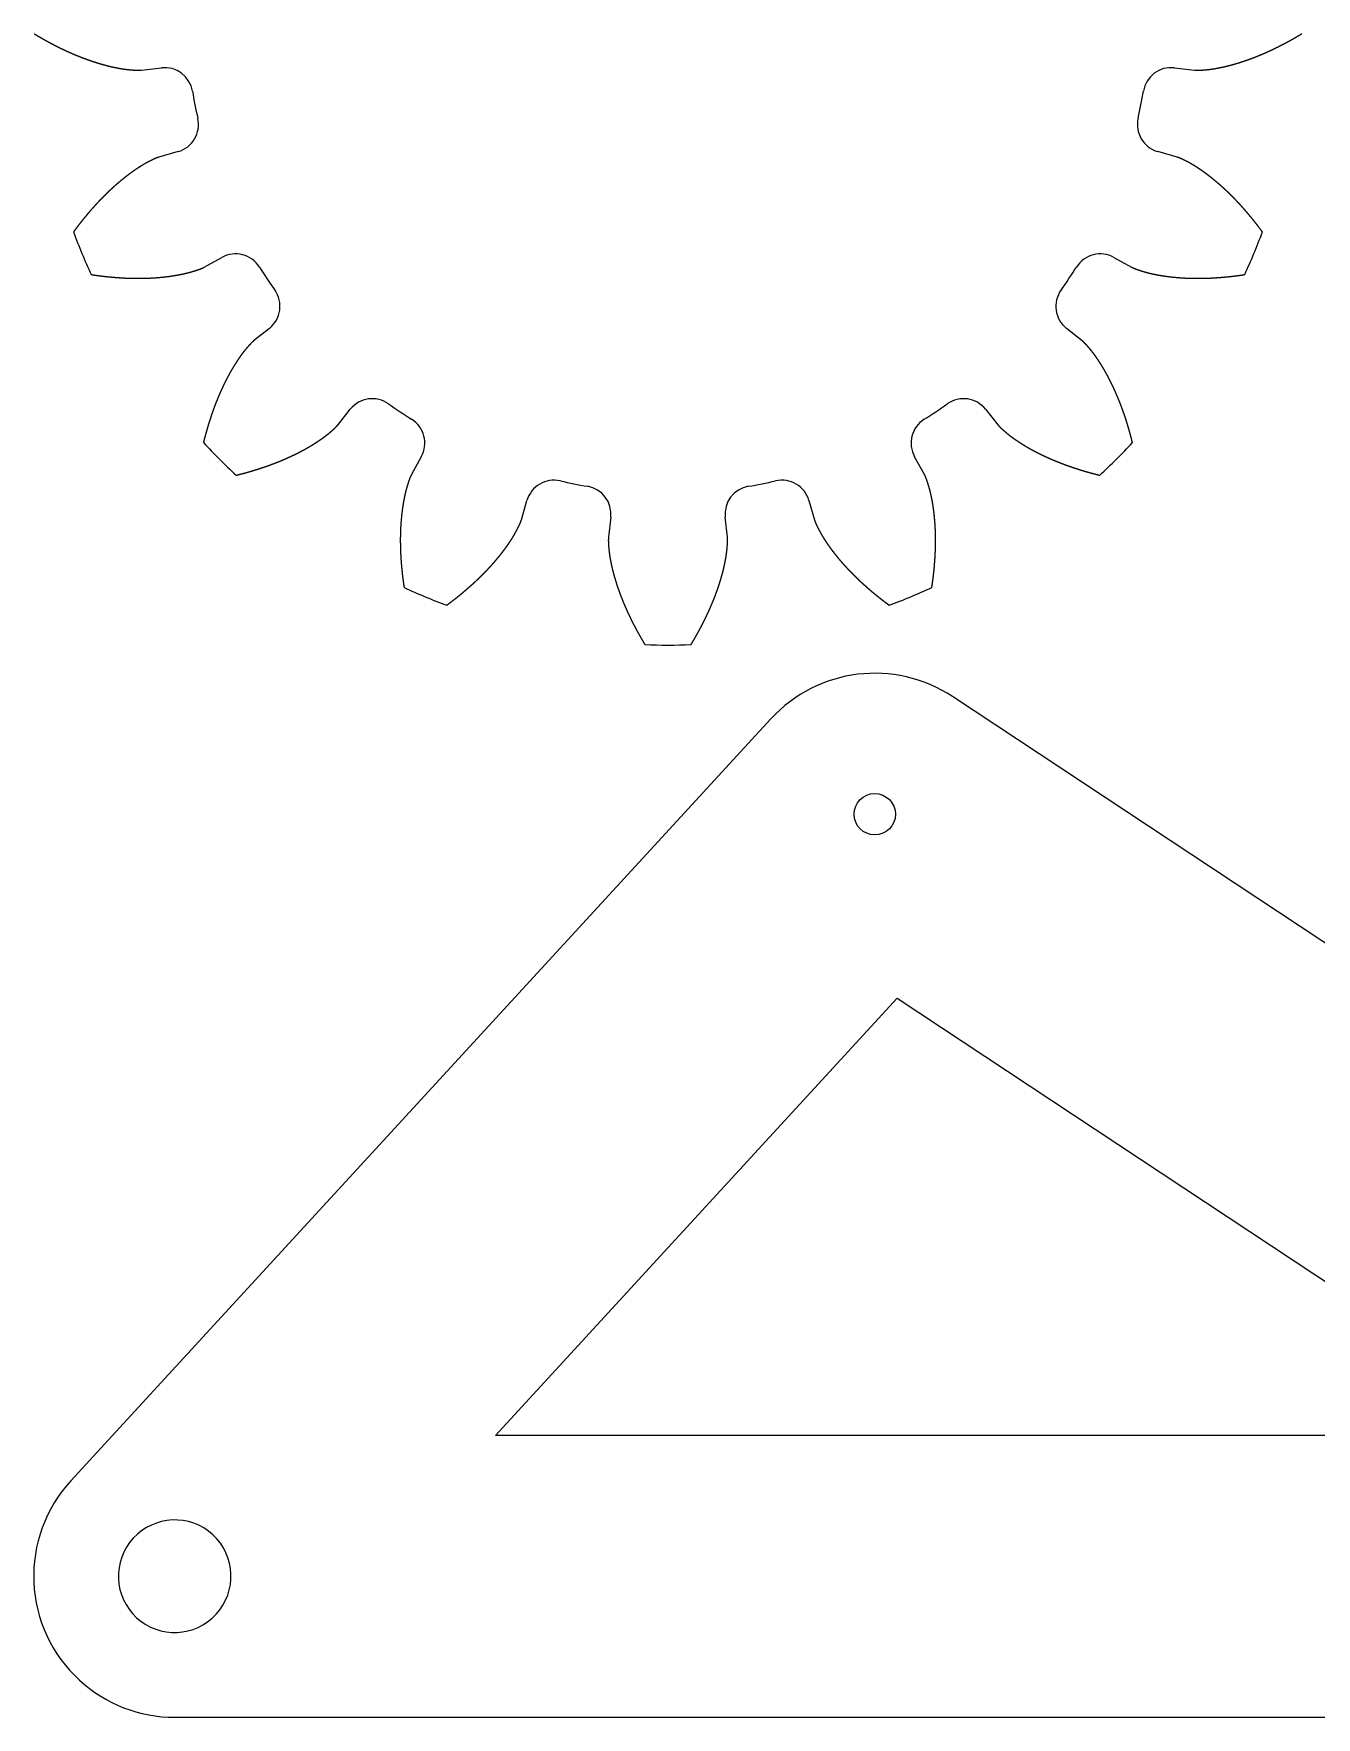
# Model space of a CAD drawing. Header units: millimetres. Extents: x 18 to 1180, y 18 to 1170.
# Drawn here: x 478.3 to 751.3, y 474.3 to 832.6 of the extents above; entities that cross this region are included whole.
import ezdxf

# ---------------------------------------------------------------- set-up
doc = ezdxf.new("R2010")
doc.units = ezdxf.units.MM
doc.layers.add('cut', color=5, linetype='Continuous', true_color=0x0000ff)

msp = doc.modelspace()

# ---------------------------------------------------------------- linework, layer by layer
at = {"layer": 'cut', "color": 5, "true_color": 0x0000ff}
for p, q in [((501.2, 824.84), (505.46, 825.32)), ((721.04, 825.32), (725.3, 824.84)), ((509, 807.49), (504.89, 806.3)), ((721.61, 806.3), (717.5, 807.49)), ((514.57, 782.92), (518.32, 784.99)), ((708.18, 784.99), (711.93, 782.92)), ((528.42, 769.88), (525.07, 767.21)), ((701.43, 767.21), (698.08, 769.88)), ((542.97, 749.31), (545.64, 752.66)), ((680.86, 752.66), (683.54, 749.31)), ((560.75, 742.56), (558.68, 738.81)), ((667.82, 738.81), (665.75, 742.56)), ((582.06, 729.13), (583.25, 733.24)), ((643.26, 733.24), (644.44, 729.13)), ((601.08, 729.7), (600.6, 725.44)), ((625.9, 725.44), (625.42, 729.7))]:
    msp.add_line(p, q, dxfattribs=at)
for points in [[(635.18, 686.79), (486.16, 524.67, 0.414578), (487.98, 482.26, 0.188241), (508.3, 474.33), (902.5, 474.33, 0.743511), (919.05, 529.35), (673.81, 691.51, 0.368358)], [(516.39, 513.19, 0.997265), (500.16, 495.51, 0.997265)]]:
    msp.add_lwpolyline(points, format="xyb", close=True, dxfattribs=at)
msp.add_lwpolyline([(662.05, 627.36), (802.74, 534.33), (576.53, 534.33)], close=True, dxfattribs=at)
msp.add_circle((657.27, 666.49), 4.4, dxfattribs=at)
for centre, radius, start, end in [((506.13, 819.36), 6, 9.609, 96.4431), ((720.37, 819.36), 6, 83.5569, 170.391), ((613.25, 837.49), 102.65, -170.391, -167.109), ((613.25, 837.49), 102.65, -12.891, -9.609), ((507.34, 813.25), 6, -73.9431, 12.891), ((719.16, 813.25), 6, 167.109, -106.0569), ((613.25, 837.49), 135, -159.5832, -155.4168), ((613.25, 837.49), 135, -24.5832, -20.4168), ((521.22, 779.74), 6, 32.109, 118.9431), ((705.28, 779.74), 6, 61.0569, 147.891), ((613.25, 837.49), 102.65, -147.891, -144.609), ((613.25, 837.49), 102.65, -35.391, -32.109), ((524.68, 774.57), 6, -51.4431, 35.391), ((701.82, 774.57), 6, 144.609, -128.5569), ((550.33, 748.92), 6, 54.609, 141.4431), ((613.25, 837.49), 102.64, -125.391, -122.109), ((613.25, 837.49), 102.65, -57.891, -54.609), ((676.17, 748.92), 6, 38.5569, 125.391), ((555.5, 745.46), 6, -28.9431, 57.891), ((671, 745.46), 6, 122.109, -151.0569), ((613.25, 837.49), 135, -137.0832, -132.9168), ((613.25, 837.49), 135, -47.0832, -42.9168), ((589.01, 731.58), 6, 77.109, 163.9431), ((613.25, 837.49), 102.65, -102.891, -99.609), ((595.12, 730.37), 6, -6.4431, 80.391), ((631.39, 730.37), 6, 99.609, -173.5569), ((613.25, 837.49), 102.65, -80.391, -77.109), ((637.49, 731.58), 6, 16.0569, 102.891), ((613.25, 837.49), 135, -114.5832, -110.4168), ((613.25, 837.49), 135, -69.5832, -65.4168), ((613.25, 837.49), 135, -92.0832, -87.9168)]:
    msp.add_arc(centre, radius, start, end, dxfattribs=at)
for points in [[(478.34, 832.58), (478.4, 832.55), (478.53, 832.47), (478.72, 832.35), (478.97, 832.2), (479.29, 832.02), (479.61, 831.83), (479.93, 831.65), (480.24, 831.47), (480.56, 831.29), (480.88, 831.11), (481.2, 830.93), (481.52, 830.76), (481.84, 830.59), (482.16, 830.42), (482.48, 830.25), (482.81, 830.09), (483.13, 829.92), (483.45, 829.76), (483.77, 829.6), (484.1, 829.44), (484.42, 829.29), (484.75, 829.13), (485.07, 828.98), (485.39, 828.83), (485.72, 828.69), (486.04, 828.54), (486.37, 828.4), (486.7, 828.26), (487.02, 828.12), (487.35, 827.99), (487.68, 827.85), (488, 827.72), (488.33, 827.59), (488.66, 827.46), (488.99, 827.34), (489.31, 827.22), (489.64, 827.1), (489.97, 826.98), (490.3, 826.87), (490.63, 826.75), (490.96, 826.64), (491.29, 826.54), (491.62, 826.43), (491.95, 826.33), (492.28, 826.23), (492.61, 826.13), (492.94, 826.04), (493.27, 825.95), (493.6, 825.86), (493.93, 825.77), (494.26, 825.69), (494.59, 825.61), (494.92, 825.54), (495.25, 825.46), (495.59, 825.39), (495.92, 825.33), (496.25, 825.26), (496.58, 825.2), (496.91, 825.14), (497.24, 825.09), (497.57, 825.04), (497.9, 825), (498.23, 824.96), (498.57, 824.92), (498.9, 824.89), (499.23, 824.87), (499.56, 824.84), (499.89, 824.82), (500.22, 824.8), (500.54, 824.8), (500.81, 824.8), (501, 824.82), (501.13, 824.83), (501.2, 824.84)], [(725.3, 824.84), (725.37, 824.83), (725.5, 824.82), (725.69, 824.8), (725.96, 824.8), (726.29, 824.8), (726.62, 824.82), (726.95, 824.84), (727.28, 824.87), (727.61, 824.89), (727.94, 824.92), (728.27, 824.96), (728.6, 825), (728.93, 825.04), (729.26, 825.09), (729.59, 825.14), (729.92, 825.2), (730.25, 825.26), (730.58, 825.33), (730.92, 825.39), (731.25, 825.46), (731.58, 825.54), (731.91, 825.61), (732.24, 825.69), (732.57, 825.77), (732.9, 825.86), (733.23, 825.95), (733.56, 826.04), (733.89, 826.13), (734.22, 826.23), (734.55, 826.33), (734.88, 826.43), (735.21, 826.54), (735.54, 826.64), (735.87, 826.75), (736.2, 826.87), (736.53, 826.98), (736.86, 827.1), (737.19, 827.22), (737.52, 827.34), (737.84, 827.46), (738.17, 827.59), (738.5, 827.72), (738.83, 827.85), (739.15, 827.99), (739.48, 828.12), (739.81, 828.26), (740.13, 828.4), (740.46, 828.54), (740.78, 828.69), (741.11, 828.83), (741.43, 828.98), (741.76, 829.13), (742.08, 829.29), (742.4, 829.44), (742.73, 829.6), (743.05, 829.76), (743.37, 829.92), (743.69, 830.09), (744.02, 830.25), (744.34, 830.42), (744.66, 830.59), (744.98, 830.76), (745.3, 830.93), (745.62, 831.11), (745.94, 831.29), (746.26, 831.47), (746.58, 831.65), (746.89, 831.83), (747.21, 832.02), (747.53, 832.2), (747.78, 832.35), (747.97, 832.47), (748.1, 832.55), (748.16, 832.58)], [(504.89, 806.3), (504.82, 806.28), (504.7, 806.25), (504.51, 806.18), (504.27, 806.09), (503.96, 805.96), (503.67, 805.82), (503.37, 805.67), (503.07, 805.52), (502.78, 805.37), (502.49, 805.21), (502.19, 805.06), (501.9, 804.89), (501.61, 804.73), (501.33, 804.55), (501.04, 804.38), (500.76, 804.2), (500.47, 804.01), (500.19, 803.83), (499.91, 803.64), (499.63, 803.45), (499.36, 803.25), (499.08, 803.06), (498.8, 802.86), (498.53, 802.65), (498.26, 802.45), (497.99, 802.24), (497.71, 802.03), (497.45, 801.82), (497.18, 801.6), (496.91, 801.38), (496.64, 801.16), (496.38, 800.94), (496.12, 800.71), (495.85, 800.49), (495.59, 800.26), (495.33, 800.03), (495.07, 799.79), (494.82, 799.55), (494.56, 799.32), (494.31, 799.08), (494.05, 798.83), (493.8, 798.59), (493.55, 798.34), (493.3, 798.09), (493.05, 797.84), (492.8, 797.59), (492.55, 797.34), (492.3, 797.08), (492.06, 796.82), (491.81, 796.56), (491.57, 796.3), (491.33, 796.04), (491.09, 795.77), (490.85, 795.5), (490.61, 795.23), (490.37, 794.96), (490.14, 794.69), (489.9, 794.42), (489.67, 794.14), (489.44, 793.86), (489.2, 793.58), (488.97, 793.3), (488.74, 793.02), (488.52, 792.73), (488.29, 792.45), (488.06, 792.16), (487.84, 791.87), (487.61, 791.58), (487.39, 791.29), (487.17, 790.99), (486.99, 790.75), (486.86, 790.58), (486.78, 790.46), (486.73, 790.4)], [(739.77, 790.4), (739.73, 790.46), (739.64, 790.58), (739.51, 790.75), (739.33, 790.99), (739.11, 791.29), (738.89, 791.58), (738.66, 791.87), (738.44, 792.16), (738.21, 792.45), (737.99, 792.73), (737.76, 793.02), (737.53, 793.3), (737.3, 793.58), (737.07, 793.86), (736.83, 794.14), (736.6, 794.42), (736.36, 794.69), (736.13, 794.96), (735.89, 795.23), (735.65, 795.5), (735.41, 795.77), (735.17, 796.04), (734.93, 796.3), (734.69, 796.56), (734.44, 796.82), (734.2, 797.08), (733.95, 797.34), (733.7, 797.59), (733.46, 797.84), (733.21, 798.09), (732.96, 798.34), (732.7, 798.59), (732.45, 798.83), (732.2, 799.08), (731.94, 799.32), (731.68, 799.55), (731.43, 799.79), (731.17, 800.03), (730.91, 800.26), (730.65, 800.49), (730.38, 800.71), (730.12, 800.94), (729.86, 801.16), (729.59, 801.38), (729.32, 801.6), (729.06, 801.82), (728.79, 802.03), (728.52, 802.24), (728.24, 802.45), (727.97, 802.65), (727.7, 802.86), (727.42, 803.06), (727.15, 803.25), (726.87, 803.45), (726.59, 803.64), (726.31, 803.83), (726.03, 804.01), (725.74, 804.2), (725.46, 804.38), (725.18, 804.55), (724.89, 804.73), (724.6, 804.89), (724.31, 805.06), (724.02, 805.21), (723.72, 805.37), (723.43, 805.52), (723.13, 805.67), (722.84, 805.82), (722.54, 805.96), (722.24, 806.09), (721.99, 806.18), (721.8, 806.25), (721.68, 806.28), (721.61, 806.3)], [(490.49, 781.33), (490.56, 781.32), (490.71, 781.3), (490.93, 781.26), (491.22, 781.22), (491.58, 781.17), (491.95, 781.12), (492.31, 781.07), (492.67, 781.03), (493.04, 780.98), (493.4, 780.94), (493.76, 780.9), (494.13, 780.86), (494.49, 780.83), (494.85, 780.79), (495.21, 780.76), (495.57, 780.73), (495.93, 780.7), (496.29, 780.68), (496.65, 780.65), (497.01, 780.63), (497.37, 780.61), (497.73, 780.59), (498.08, 780.58), (498.44, 780.56), (498.8, 780.55), (499.15, 780.54), (499.51, 780.54), (499.86, 780.53), (500.22, 780.53), (500.57, 780.53), (500.92, 780.53), (501.28, 780.53), (501.63, 780.54), (501.98, 780.55), (502.33, 780.56), (502.68, 780.57), (503.03, 780.59), (503.38, 780.6), (503.73, 780.62), (504.07, 780.65), (504.42, 780.67), (504.76, 780.7), (505.11, 780.73), (505.45, 780.76), (505.8, 780.79), (506.14, 780.83), (506.48, 780.87), (506.82, 780.91), (507.16, 780.96), (507.5, 781), (507.83, 781.06), (508.17, 781.11), (508.51, 781.17), (508.84, 781.22), (509.17, 781.29), (509.5, 781.35), (509.83, 781.42), (510.16, 781.49), (510.49, 781.56), (510.82, 781.64), (511.14, 781.72), (511.47, 781.81), (511.79, 781.9), (512.1, 781.99), (512.42, 782.09), (512.74, 782.19), (513.05, 782.29), (513.37, 782.4), (513.68, 782.51), (513.98, 782.63), (514.22, 782.74), (514.4, 782.83), (514.51, 782.89), (514.57, 782.92)], [(711.93, 782.92), (711.99, 782.89), (712.1, 782.83), (712.28, 782.74), (712.52, 782.63), (712.83, 782.51), (713.14, 782.4), (713.45, 782.29), (713.76, 782.19), (714.08, 782.09), (714.4, 781.99), (714.72, 781.9), (715.04, 781.81), (715.36, 781.72), (715.68, 781.64), (716.01, 781.56), (716.34, 781.49), (716.67, 781.42), (717, 781.35), (717.33, 781.29), (717.66, 781.22), (718, 781.17), (718.33, 781.11), (718.67, 781.06), (719, 781), (719.34, 780.96), (719.68, 780.91), (720.02, 780.87), (720.36, 780.83), (720.71, 780.79), (721.05, 780.76), (721.39, 780.73), (721.74, 780.7), (722.08, 780.67), (722.43, 780.65), (722.78, 780.62), (723.12, 780.6), (723.47, 780.59), (723.82, 780.57), (724.17, 780.56), (724.52, 780.55), (724.87, 780.54), (725.23, 780.53), (725.58, 780.53), (725.93, 780.53), (726.28, 780.53), (726.64, 780.53), (726.99, 780.54), (727.35, 780.54), (727.71, 780.55), (728.06, 780.56), (728.42, 780.58), (728.78, 780.59), (729.13, 780.61), (729.49, 780.63), (729.85, 780.65), (730.21, 780.68), (730.57, 780.7), (730.93, 780.73), (731.29, 780.76), (731.65, 780.79), (732.01, 780.83), (732.38, 780.86), (732.74, 780.9), (733.1, 780.94), (733.46, 780.98), (733.83, 781.03), (734.19, 781.07), (734.56, 781.12), (734.92, 781.17), (735.28, 781.22), (735.58, 781.26), (735.79, 781.3), (735.94, 781.32), (736.01, 781.33)], [(525.07, 767.21), (525.02, 767.17), (524.92, 767.08), (524.77, 766.95), (524.58, 766.77), (524.35, 766.54), (524.13, 766.29), (523.91, 766.04), (523.7, 765.79), (523.48, 765.54), (523.27, 765.28), (523.06, 765.02), (522.85, 764.76), (522.65, 764.5), (522.45, 764.23), (522.25, 763.96), (522.06, 763.68), (521.87, 763.4), (521.68, 763.13), (521.49, 762.84), (521.31, 762.56), (521.13, 762.27), (520.95, 761.99), (520.77, 761.7), (520.59, 761.4), (520.42, 761.11), (520.25, 760.81), (520.08, 760.52), (519.91, 760.22), (519.75, 759.91), (519.58, 759.61), (519.42, 759.3), (519.26, 759), (519.11, 758.69), (518.95, 758.38), (518.8, 758.07), (518.65, 757.75), (518.5, 757.44), (518.35, 757.12), (518.2, 756.8), (518.06, 756.48), (517.92, 756.16), (517.78, 755.84), (517.64, 755.51), (517.5, 755.19), (517.37, 754.86), (517.24, 754.53), (517.1, 754.2), (516.97, 753.87), (516.85, 753.54), (516.72, 753.21), (516.6, 752.87), (516.47, 752.53), (516.35, 752.2), (516.23, 751.86), (516.12, 751.52), (516, 751.18), (515.89, 750.83), (515.78, 750.49), (515.67, 750.15), (515.56, 749.8), (515.45, 749.45), (515.34, 749.11), (515.24, 748.76), (515.14, 748.41), (515.04, 748.05), (514.94, 747.7), (514.84, 747.35), (514.75, 746.99), (514.65, 746.64), (514.56, 746.28), (514.49, 746), (514.44, 745.78), (514.4, 745.64), (514.38, 745.57)], [(712.12, 745.57), (712.1, 745.64), (712.06, 745.78), (712.01, 746), (711.94, 746.28), (711.85, 746.64), (711.75, 746.99), (711.66, 747.35), (711.56, 747.7), (711.46, 748.05), (711.36, 748.41), (711.26, 748.76), (711.16, 749.11), (711.05, 749.45), (710.94, 749.8), (710.84, 750.15), (710.73, 750.49), (710.61, 750.83), (710.5, 751.18), (710.38, 751.52), (710.27, 751.86), (710.15, 752.2), (710.03, 752.53), (709.91, 752.87), (709.78, 753.21), (709.65, 753.54), (709.53, 753.87), (709.4, 754.2), (709.27, 754.53), (709.13, 754.86), (709, 755.19), (708.86, 755.51), (708.72, 755.84), (708.58, 756.16), (708.44, 756.48), (708.3, 756.8), (708.15, 757.12), (708, 757.44), (707.85, 757.75), (707.7, 758.07), (707.55, 758.38), (707.39, 758.69), (707.24, 759), (707.08, 759.3), (706.92, 759.61), (706.75, 759.91), (706.59, 760.22), (706.42, 760.52), (706.25, 760.81), (706.08, 761.11), (705.91, 761.4), (705.73, 761.7), (705.55, 761.99), (705.37, 762.27), (705.19, 762.56), (705.01, 762.84), (704.82, 763.13), (704.63, 763.4), (704.44, 763.68), (704.25, 763.96), (704.05, 764.23), (703.85, 764.5), (703.65, 764.76), (703.44, 765.02), (703.23, 765.28), (703.02, 765.54), (702.81, 765.79), (702.59, 766.04), (702.37, 766.29), (702.15, 766.54), (701.92, 766.77), (701.73, 766.95), (701.58, 767.08), (701.48, 767.17), (701.43, 767.21)], [(521.32, 738.63), (521.4, 738.64), (521.54, 738.68), (521.75, 738.73), (522.04, 738.8), (522.4, 738.9), (522.75, 738.99), (523.11, 739.08), (523.46, 739.18), (523.81, 739.28), (524.16, 739.38), (524.52, 739.48), (524.86, 739.59), (525.21, 739.69), (525.56, 739.8), (525.91, 739.91), (526.25, 740.02), (526.59, 740.13), (526.94, 740.24), (527.28, 740.36), (527.62, 740.48), (527.96, 740.59), (528.29, 740.71), (528.63, 740.84), (528.96, 740.96), (529.3, 741.09), (529.63, 741.22), (529.96, 741.34), (530.29, 741.48), (530.62, 741.61), (530.95, 741.74), (531.27, 741.88), (531.6, 742.02), (531.92, 742.16), (532.24, 742.3), (532.56, 742.45), (532.88, 742.59), (533.2, 742.74), (533.51, 742.89), (533.83, 743.04), (534.14, 743.19), (534.45, 743.35), (534.76, 743.51), (535.06, 743.66), (535.37, 743.83), (535.67, 743.99), (535.97, 744.15), (536.27, 744.32), (536.57, 744.49), (536.87, 744.66), (537.16, 744.83), (537.46, 745.01), (537.75, 745.19), (538.03, 745.37), (538.32, 745.55), (538.6, 745.74), (538.88, 745.92), (539.16, 746.11), (539.44, 746.3), (539.72, 746.5), (539.99, 746.69), (540.26, 746.89), (540.52, 747.09), (540.78, 747.3), (541.04, 747.51), (541.3, 747.72), (541.55, 747.94), (541.8, 748.15), (542.05, 748.37), (542.3, 748.59), (542.53, 748.82), (542.71, 749.01), (542.84, 749.16), (542.93, 749.26), (542.97, 749.31)], [(683.54, 749.31), (683.58, 749.26), (683.66, 749.16), (683.79, 749.01), (683.97, 748.82), (684.21, 748.59), (684.45, 748.37), (684.7, 748.15), (684.95, 747.94), (685.2, 747.72), (685.46, 747.51), (685.72, 747.3), (685.98, 747.09), (686.24, 746.89), (686.51, 746.69), (686.78, 746.5), (687.06, 746.3), (687.34, 746.11), (687.62, 745.92), (687.9, 745.74), (688.18, 745.55), (688.47, 745.37), (688.76, 745.19), (689.05, 745.01), (689.34, 744.83), (689.63, 744.66), (689.93, 744.49), (690.23, 744.32), (690.53, 744.15), (690.83, 743.99), (691.13, 743.83), (691.44, 743.66), (691.75, 743.51), (692.05, 743.35), (692.36, 743.19), (692.68, 743.04), (692.99, 742.89), (693.31, 742.74), (693.62, 742.59), (693.94, 742.45), (694.26, 742.3), (694.58, 742.16), (694.9, 742.02), (695.23, 741.88), (695.55, 741.74), (695.88, 741.61), (696.21, 741.48), (696.54, 741.34), (696.87, 741.22), (697.2, 741.09), (697.54, 740.96), (697.87, 740.84), (698.21, 740.71), (698.55, 740.59), (698.88, 740.48), (699.22, 740.36), (699.57, 740.24), (699.91, 740.13), (700.25, 740.02), (700.6, 739.91), (700.94, 739.8), (701.29, 739.69), (701.64, 739.59), (701.99, 739.48), (702.34, 739.38), (702.69, 739.28), (703.04, 739.18), (703.39, 739.08), (703.75, 738.99), (704.1, 738.9), (704.46, 738.8), (704.75, 738.73), (704.96, 738.68), (705.11, 738.64), (705.18, 738.63)], [(558.68, 738.81), (558.65, 738.75), (558.59, 738.64), (558.5, 738.46), (558.39, 738.22), (558.27, 737.92), (558.16, 737.61), (558.05, 737.29), (557.95, 736.98), (557.85, 736.66), (557.75, 736.34), (557.66, 736.03), (557.57, 735.71), (557.48, 735.38), (557.4, 735.06), (557.32, 734.73), (557.25, 734.4), (557.18, 734.07), (557.11, 733.74), (557.05, 733.41), (556.98, 733.08), (556.92, 732.75), (556.87, 732.41), (556.81, 732.08), (556.76, 731.74), (556.72, 731.4), (556.67, 731.06), (556.63, 730.72), (556.59, 730.38), (556.55, 730.04), (556.52, 729.69), (556.49, 729.35), (556.46, 729.01), (556.43, 728.66), (556.41, 728.31), (556.38, 727.97), (556.36, 727.62), (556.35, 727.27), (556.33, 726.92), (556.32, 726.57), (556.31, 726.22), (556.3, 725.87), (556.29, 725.52), (556.29, 725.16), (556.29, 724.81), (556.29, 724.46), (556.29, 724.1), (556.3, 723.75), (556.3, 723.39), (556.31, 723.04), (556.32, 722.68), (556.34, 722.32), (556.35, 721.97), (556.37, 721.61), (556.39, 721.25), (556.41, 720.89), (556.44, 720.53), (556.46, 720.17), (556.49, 719.81), (556.52, 719.45), (556.55, 719.09), (556.59, 718.73), (556.62, 718.37), (556.66, 718), (556.7, 717.64), (556.74, 717.28), (556.78, 716.91), (556.83, 716.55), (556.88, 716.19), (556.93, 715.82), (556.98, 715.46), (557.02, 715.17), (557.06, 714.95), (557.08, 714.8), (557.09, 714.73)], [(669.41, 714.73), (669.42, 714.8), (669.45, 714.95), (669.48, 715.17), (669.52, 715.46), (669.57, 715.82), (669.62, 716.19), (669.67, 716.55), (669.72, 716.91), (669.76, 717.28), (669.8, 717.64), (669.84, 718), (669.88, 718.37), (669.92, 718.73), (669.95, 719.09), (669.98, 719.45), (670.01, 719.81), (670.04, 720.17), (670.07, 720.53), (670.09, 720.89), (670.11, 721.25), (670.13, 721.61), (670.15, 721.97), (670.16, 722.32), (670.18, 722.68), (670.19, 723.04), (670.2, 723.39), (670.21, 723.75), (670.21, 724.1), (670.21, 724.46), (670.21, 724.81), (670.21, 725.16), (670.21, 725.52), (670.2, 725.87), (670.19, 726.22), (670.18, 726.57), (670.17, 726.92), (670.16, 727.27), (670.14, 727.62), (670.12, 727.97), (670.1, 728.31), (670.07, 728.66), (670.04, 729.01), (670.01, 729.35), (669.98, 729.69), (669.95, 730.04), (669.91, 730.38), (669.87, 730.72), (669.83, 731.06), (669.78, 731.4), (669.74, 731.74), (669.69, 732.08), (669.63, 732.41), (669.58, 732.75), (669.52, 733.08), (669.46, 733.41), (669.39, 733.74), (669.32, 734.07), (669.25, 734.4), (669.18, 734.73), (669.1, 735.06), (669.02, 735.38), (668.94, 735.71), (668.84, 736.03), (668.75, 736.34), (668.65, 736.66), (668.55, 736.98), (668.45, 737.29), (668.34, 737.61), (668.23, 737.92), (668.11, 738.22), (668, 738.46), (667.92, 738.64), (667.85, 738.75), (667.82, 738.81)], [(566.16, 710.97), (566.22, 711.02), (566.34, 711.1), (566.51, 711.24), (566.75, 711.41), (567.04, 711.63), (567.34, 711.86), (567.63, 712.08), (567.92, 712.3), (568.21, 712.53), (568.49, 712.76), (568.78, 712.98), (569.06, 713.21), (569.34, 713.44), (569.62, 713.68), (569.9, 713.91), (570.17, 714.14), (570.45, 714.38), (570.72, 714.61), (570.99, 714.85), (571.26, 715.09), (571.53, 715.33), (571.8, 715.57), (572.06, 715.81), (572.32, 716.05), (572.58, 716.3), (572.84, 716.54), (573.1, 716.79), (573.35, 717.04), (573.6, 717.29), (573.85, 717.54), (574.1, 717.79), (574.35, 718.04), (574.59, 718.29), (574.84, 718.55), (575.08, 718.8), (575.31, 719.06), (575.55, 719.32), (575.78, 719.57), (576.02, 719.83), (576.25, 720.1), (576.47, 720.36), (576.7, 720.62), (576.92, 720.89), (577.14, 721.15), (577.36, 721.42), (577.58, 721.69), (577.79, 721.96), (578, 722.23), (578.21, 722.5), (578.41, 722.77), (578.62, 723.04), (578.82, 723.32), (579.01, 723.6), (579.21, 723.87), (579.4, 724.15), (579.59, 724.43), (579.77, 724.72), (579.96, 725), (580.14, 725.28), (580.31, 725.57), (580.49, 725.85), (580.65, 726.14), (580.81, 726.43), (580.97, 726.73), (581.13, 727.02), (581.28, 727.31), (581.43, 727.61), (581.58, 727.91), (581.72, 728.2), (581.85, 728.51), (581.94, 728.75), (582.01, 728.94), (582.04, 729.06), (582.06, 729.13)], [(644.44, 729.13), (644.46, 729.06), (644.5, 728.94), (644.56, 728.75), (644.65, 728.51), (644.78, 728.2), (644.92, 727.91), (645.07, 727.61), (645.22, 727.31), (645.37, 727.02), (645.53, 726.73), (645.69, 726.43), (645.85, 726.14), (646.02, 725.85), (646.19, 725.57), (646.36, 725.28), (646.54, 725), (646.73, 724.72), (646.91, 724.43), (647.1, 724.15), (647.29, 723.87), (647.49, 723.6), (647.69, 723.32), (647.89, 723.04), (648.09, 722.77), (648.29, 722.5), (648.5, 722.23), (648.71, 721.96), (648.93, 721.69), (649.14, 721.42), (649.36, 721.15), (649.58, 720.89), (649.8, 720.62), (650.03, 720.36), (650.26, 720.1), (650.49, 719.83), (650.72, 719.57), (650.95, 719.32), (651.19, 719.06), (651.43, 718.8), (651.67, 718.55), (651.91, 718.29), (652.15, 718.04), (652.4, 717.79), (652.65, 717.54), (652.9, 717.29), (653.15, 717.04), (653.41, 716.79), (653.66, 716.54), (653.92, 716.3), (654.18, 716.05), (654.44, 715.81), (654.71, 715.57), (654.97, 715.33), (655.24, 715.09), (655.51, 714.85), (655.78, 714.61), (656.05, 714.38), (656.33, 714.14), (656.6, 713.91), (656.88, 713.68), (657.16, 713.44), (657.44, 713.21), (657.73, 712.98), (658.01, 712.76), (658.3, 712.53), (658.58, 712.3), (658.87, 712.08), (659.16, 711.86), (659.46, 711.63), (659.75, 711.41), (659.99, 711.24), (660.17, 711.1), (660.29, 711.02), (660.35, 710.97)], [(600.6, 725.44), (600.59, 725.38), (600.58, 725.24), (600.56, 725.05), (600.56, 724.79), (600.56, 724.46), (600.58, 724.13), (600.6, 723.8), (600.62, 723.47), (600.65, 723.14), (600.68, 722.81), (600.72, 722.48), (600.76, 722.14), (600.8, 721.81), (600.85, 721.48), (600.9, 721.15), (600.96, 720.82), (601.02, 720.49), (601.09, 720.16), (601.15, 719.83), (601.22, 719.5), (601.3, 719.16), (601.37, 718.83), (601.45, 718.5), (601.53, 718.17), (601.62, 717.84), (601.71, 717.51), (601.8, 717.18), (601.89, 716.85), (601.99, 716.52), (602.09, 716.19), (602.19, 715.86), (602.3, 715.53), (602.4, 715.2), (602.51, 714.87), (602.63, 714.54), (602.74, 714.21), (602.86, 713.88), (602.98, 713.56), (603.1, 713.23), (603.22, 712.9), (603.35, 712.57), (603.48, 712.24), (603.61, 711.92), (603.74, 711.59), (603.88, 711.26), (604.02, 710.94), (604.16, 710.61), (604.3, 710.29), (604.45, 709.96), (604.59, 709.64), (604.74, 709.31), (604.89, 708.99), (605.05, 708.66), (605.2, 708.34), (605.36, 708.02), (605.52, 707.69), (605.68, 707.37), (605.84, 707.05), (606.01, 706.73), (606.18, 706.4), (606.35, 706.08), (606.52, 705.76), (606.69, 705.44), (606.87, 705.12), (607.05, 704.8), (607.23, 704.48), (607.41, 704.17), (607.59, 703.85), (607.78, 703.53), (607.96, 703.21), (608.11, 702.96), (608.23, 702.77), (608.31, 702.64), (608.34, 702.58)], [(618.16, 702.58), (618.2, 702.64), (618.27, 702.77), (618.39, 702.96), (618.54, 703.21), (618.73, 703.53), (618.91, 703.85), (619.09, 704.17), (619.28, 704.48), (619.46, 704.8), (619.63, 705.12), (619.81, 705.44), (619.98, 705.76), (620.15, 706.08), (620.32, 706.4), (620.49, 706.73), (620.66, 707.05), (620.82, 707.37), (620.98, 707.69), (621.14, 708.02), (621.3, 708.34), (621.45, 708.66), (621.61, 708.99), (621.76, 709.31), (621.91, 709.64), (622.06, 709.96), (622.2, 710.29), (622.34, 710.61), (622.48, 710.94), (622.62, 711.26), (622.76, 711.59), (622.89, 711.92), (623.02, 712.24), (623.15, 712.57), (623.28, 712.9), (623.4, 713.23), (623.52, 713.56), (623.64, 713.88), (623.76, 714.21), (623.88, 714.54), (623.99, 714.87), (624.1, 715.2), (624.21, 715.53), (624.31, 715.86), (624.41, 716.19), (624.51, 716.52), (624.61, 716.85), (624.7, 717.18), (624.79, 717.51), (624.88, 717.84), (624.97, 718.17), (625.05, 718.5), (625.13, 718.83), (625.21, 719.16), (625.28, 719.5), (625.35, 719.83), (625.42, 720.16), (625.48, 720.49), (625.54, 720.82), (625.6, 721.15), (625.65, 721.48), (625.7, 721.81), (625.74, 722.14), (625.78, 722.48), (625.82, 722.81), (625.85, 723.14), (625.88, 723.47), (625.9, 723.8), (625.93, 724.13), (625.94, 724.46), (625.95, 724.79), (625.94, 725.05), (625.93, 725.24), (625.91, 725.38), (625.9, 725.44)]]:
    msp.add_open_spline(points, degree=5, dxfattribs=at)

doc.saveas('drawing.dxf')
